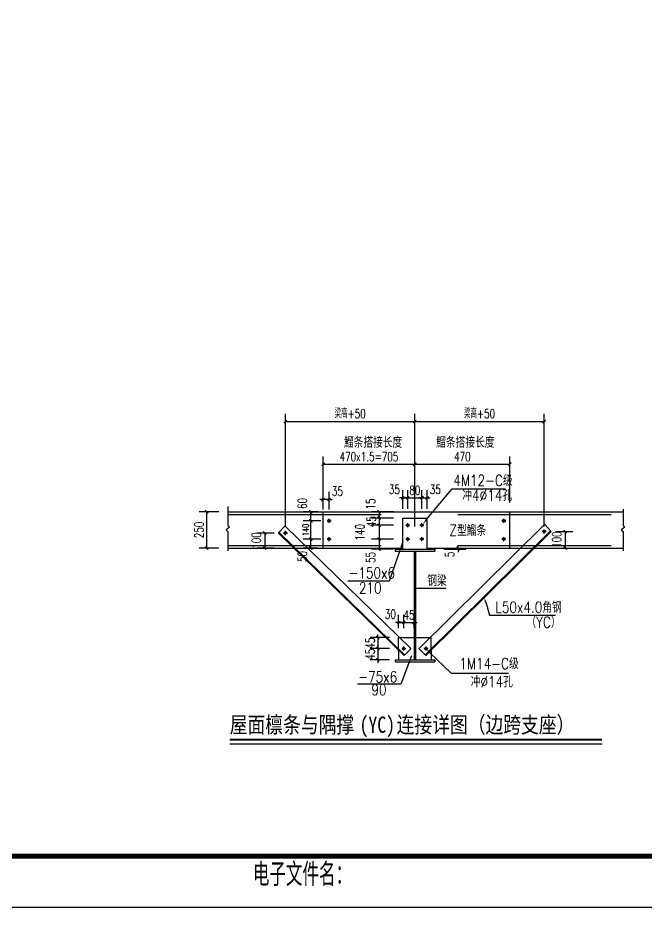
# Model space of a CAD drawing. Extents: x -695511 to 885008, y -751583 to -95266.
# Drawn here: x -132411 to -113959, y -706037 to -679908 of the extents above; entities that cross this region are included whole.
import ezdxf

# ---------------------------------------------------------------- set-up
doc = ezdxf.new("R2010")
doc.units = 0
doc.header["$LTSCALE"] = 1000
doc.header["$MEASUREMENT"] = 0
doc.linetypes.add('CENTER', pattern=[2, 1.25, -0.25, 0.25, -0.25])
doc.linetypes.add('HIDDEN', pattern=[7.5, 5, -2.5])
for name, color, linetype in [('14', 1, 'Continuous'), ('_0', 7, 'Continuous'), ('DIM_SYMB', 3, 'Continuous'), ('PUB_DIM', 3, 'Continuous'), ('PUB_TITLE', 4, 'Continuous'), ('标注', 3, 'Continuous'), ('细线', 2, 'Continuous'), ('虚线', 252, 'CENTER')]:
    doc.layers.add(name, color=color, linetype=linetype)
doc.layers.add('文字', color=7, linetype='Continuous', lineweight=5)
doc.styles.add('-宋体', font='', dxfattribs={"width": 0.8})
doc.styles.add('_TCH_DIM_T3', font='SIMPLEX', dxfattribs={"width": 0.705882, "bigfont": 'GBCBIG'})
doc.styles.add('HZ', font='simplex.shx', dxfattribs={"width": 0.8, "bigfont": '1hztxt.shx'})
doc.styles.add('hztxt0', font='romans.shx', dxfattribs={"bigfont": 'gbcbig0.shx'})
doc.styles.get('-宋体').set_extended_font_data('SimSun')
doc.dimstyles.new('_TCH_ARCH-100', dxfattribs={"dimscale": 100, "dimtxt": 2.975, "dimasz": 1, "dimexe": 2.5, "dimexo": 3, "dimgap": 1, "dimtad": 1, "dimdec": 0, "dimzin": 0, "dimdsep": 46, "dimtxsty": '_TCH_DIM_T3', "dimblk": 'ARCHTICK', "dimcen": 0.09, "dimclrt": 7, "dimazin": 2, "dimtfac": 1, "dimtdec": 0, "dimtix": 1, "dimtmove": 2, "dimatfit": 3, "dimfxl": 1, "dimtolj": 1, "dimtzin": 0, "dimarcsym": 0})

# ---------------------------------------------------------------- blocks, each defined once
blk = doc.blocks.new('_ArchTick')
at = {"color": 0, "linetype": 'ByBlock', "const_width": 0.4}
blk.add_lwpolyline([(-0.5, -0.5), (0.5, 0.5)], dxfattribs=at)
blk = doc.blocks.new('*D454')
at = {"layer": 'Defpoints', "color": 0, "transparency": 16777216}
for p in [(619318, -621505), (620091, -621294), (620091, -621505)]:
    blk.add_point(p, dxfattribs=at)
at = {"layer": 'PUB_DIM', "color": 0, "lineweight": -2, "transparency": 16777216}
for p, q in [((619791, -621294), (619068, -621294)), ((619791, -621505), (619068, -621505)), ((619318, -621294), (619318, -621505))]:
    blk.add_line(p, q, dxfattribs=at)
at = {"layer": 'PUB_DIM', "color": 0, "linetype": 'ByBlock', "lineweight": -2, "transparency": 16777216, "xscale": 100, "yscale": 100, "zscale": 100}
for p, rotation in [((619318, -621294), 89.99999999977884), ((619318, -621505), 269.9999999997788)]:
    blk.add_blockref('_ArchTick', p, dxfattribs=dict(at, rotation=rotation))
at = {"layer": 'PUB_DIM', "color": 7, "transparency": 16777216, "insert": (619043, -621044), "char_height": 297.5, "attachment_point": 5, "rotation": 90, "style": '_TCH_DIM_T3'}
blk.add_mtext('\\A1;15', dxfattribs=at)
blk = doc.blocks.new('*D455')
at = {"layer": 'Defpoints', "color": 0, "transparency": 16777216}
for p in [(620091, -621505), (619318, -621737), (620091, -621737)]:
    blk.add_point(p, dxfattribs=at)
at = {"layer": 'PUB_DIM', "color": 0, "lineweight": -2, "transparency": 16777216}
for p, q in [((619791, -621505), (619068, -621505)), ((619318, -621505), (619318, -621405)), ((619318, -621505), (619318, -621737)), ((619791, -621737), (619068, -621737)), ((619318, -621737), (619318, -621837))]:
    blk.add_line(p, q, dxfattribs=at)
at = {"layer": 'PUB_DIM', "color": 0, "linetype": 'ByBlock', "lineweight": -2, "transparency": 16777216, "xscale": 100, "yscale": 100, "zscale": 100}
for p, rotation in [((619318, -621505), 269.999999999827), ((619318, -621737), 89.99999999982703)]:
    blk.add_blockref('_ArchTick', p, dxfattribs=dict(at, rotation=rotation))
at = {"layer": 'PUB_DIM', "color": 7, "transparency": 16777216, "insert": (619070, -621621), "char_height": 297.5, "attachment_point": 5, "rotation": 90, "style": '_TCH_DIM_T3'}
blk.add_mtext('\\A1;45', dxfattribs=at)
blk = doc.blocks.new('*D456')
at = {"layer": 'Defpoints', "color": 0, "transparency": 16777216}
for p in [(620091, -622187), (619318, -622517), (620091, -622517)]:
    blk.add_point(p, dxfattribs=at)
at = {"layer": 'PUB_DIM', "color": 0, "lineweight": -2, "transparency": 16777216}
for p, q in [((619791, -622187), (619068, -622187)), ((619318, -622187), (619318, -622517)), ((619791, -622517), (619068, -622517))]:
    blk.add_line(p, q, dxfattribs=at)
at = {"layer": 'PUB_DIM', "color": 0, "linetype": 'ByBlock', "lineweight": -2, "transparency": 16777216, "xscale": 100, "yscale": 100, "zscale": 100}
for p, rotation in [((619318, -622187), 89.9999999997982), ((619318, -622517), 269.9999999997982)]:
    blk.add_blockref('_ArchTick', p, dxfattribs=dict(at, rotation=rotation))
at = {"layer": 'PUB_DIM', "color": 7, "transparency": 16777216, "insert": (619043, -622787), "char_height": 297.5, "attachment_point": 5, "rotation": 90, "style": '_TCH_DIM_T3'}
blk.add_mtext('\\A1;55', dxfattribs=at)
blk = doc.blocks.new('*D457')
at = {"layer": 'Defpoints', "color": 0, "transparency": 16777216}
for p in [(621135, -622484), (621135, -622517), (621897, -622484)]:
    blk.add_point(p, dxfattribs=at)
at = {"layer": 'PUB_DIM', "color": 0, "lineweight": -2, "transparency": 16777216}
for p, q in [((621897, -622484), (621897, -622384)), ((621435, -622484), (622147, -622484)), ((621435, -622517), (622147, -622517)), ((621897, -622517), (621897, -622484)), ((621897, -622517), (621897, -622617))]:
    blk.add_line(p, q, dxfattribs=at)
at = {"layer": 'PUB_DIM', "color": 0, "linetype": 'ByBlock', "lineweight": -2, "transparency": 16777216, "xscale": 100, "yscale": 100, "zscale": 100}
for p, rotation in [((621897, -622484), 270), ((621897, -622517), 90)]:
    blk.add_blockref('_ArchTick', p, dxfattribs=dict(at, rotation=rotation))
at = {"layer": 'PUB_DIM', "color": 7, "transparency": 16777216, "insert": (621622, -622687), "char_height": 297.5, "attachment_point": 5, "rotation": 90, "style": '_TCH_DIM_T3'}
blk.add_mtext('\\A1;5', dxfattribs=at)
blk = doc.blocks.new('*D458')
at = {"layer": 'Defpoints', "color": 0, "transparency": 16777216}
for p in [(616200, -621990), (615588, -622484), (616200, -622484)]:
    blk.add_point(p, dxfattribs=at)
at = {"layer": 'PUB_DIM', "color": 0, "lineweight": -2, "transparency": 16777216}
for p, q in [((615900, -621990), (615338, -621990)), ((615588, -621990), (615588, -622484)), ((615900, -622484), (615338, -622484))]:
    blk.add_line(p, q, dxfattribs=at)
at = {"layer": 'PUB_DIM', "color": 0, "linetype": 'ByBlock', "lineweight": -2, "transparency": 16777216, "xscale": 100, "yscale": 100, "zscale": 100}
for p, rotation in [((615588, -621990), 90), ((615588, -622484), 270)]:
    blk.add_blockref('_ArchTick', p, dxfattribs=dict(at, rotation=rotation))
at = {"layer": 'PUB_DIM', "color": 7, "transparency": 16777216, "insert": (615313, -622235), "char_height": 297.5, "attachment_point": 5, "rotation": 90, "style": '_TCH_DIM_T3'}
blk.add_mtext('\\A1;100', dxfattribs=at)
blk = doc.blocks.new('*D459')
at = {"layer": 'Defpoints', "color": 0, "transparency": 16777216}
for p in [(619959, -625400), (619279, -625763), (619959, -625763)]:
    blk.add_point(p, dxfattribs=at)
at = {"layer": 'PUB_DIM', "color": 0, "lineweight": -2, "transparency": 16777216}
for p, q in [((619279, -625400), (619279, -625300)), ((619659, -625400), (619029, -625400)), ((619279, -625400), (619279, -625763)), ((619659, -625763), (619029, -625763)), ((619279, -625763), (619279, -625863))]:
    blk.add_line(p, q, dxfattribs=at)
at = {"layer": 'PUB_DIM', "color": 0, "linetype": 'ByBlock', "lineweight": -2, "transparency": 16777216, "xscale": 100, "yscale": 100, "zscale": 100}
for p, rotation in [((619279, -625400), 270), ((619279, -625763), 90)]:
    blk.add_blockref('_ArchTick', p, dxfattribs=dict(at, rotation=rotation))
at = {"layer": 'PUB_DIM', "color": 7, "transparency": 16777216, "insert": (619030, -625582), "char_height": 297.5, "attachment_point": 5, "rotation": 90, "style": '_TCH_DIM_T3'}
blk.add_mtext('\\A1;45', dxfattribs=at)
blk = doc.blocks.new('*D460')
at = {"layer": 'Defpoints', "color": 0, "transparency": 16777216}
for p in [(619959, -625763), (619279, -626127), (619959, -626127)]:
    blk.add_point(p, dxfattribs=at)
at = {"layer": 'PUB_DIM', "color": 0, "lineweight": -2, "transparency": 16777216}
for p, q in [((619659, -625763), (619029, -625763)), ((619279, -625763), (619279, -625663)), ((619279, -625763), (619279, -626127)), ((619659, -626127), (619029, -626127)), ((619279, -626127), (619279, -626227))]:
    blk.add_line(p, q, dxfattribs=at)
at = {"layer": 'PUB_DIM', "color": 0, "linetype": 'ByBlock', "lineweight": -2, "transparency": 16777216, "xscale": 100, "yscale": 100, "zscale": 100}
for p, rotation in [((619279, -625763), 270), ((619279, -626127), 90)]:
    blk.add_blockref('_ArchTick', p, dxfattribs=dict(at, rotation=rotation))
at = {"layer": 'PUB_DIM', "color": 7, "transparency": 16777216, "insert": (619030, -625945), "char_height": 297.5, "attachment_point": 5, "rotation": 90, "style": '_TCH_DIM_T3'}
blk.add_mtext('\\A1;45', dxfattribs=at)
blk = doc.blocks.new('*D461')
at = {"layer": 'Defpoints', "color": 0, "transparency": 16777216}
for p in [(620124, -624913), (619959, -625400), (620124, -625400)]:
    blk.add_point(p, dxfattribs=at)
at = {"layer": 'PUB_DIM', "color": 0, "lineweight": -2, "transparency": 16777216}
for p, q in [((619959, -625100), (619959, -624663)), ((620124, -625100), (620124, -624663)), ((619959, -624913), (619859, -624913)), ((619959, -624913), (620124, -624913)), ((620124, -624913), (620224, -624913))]:
    blk.add_line(p, q, dxfattribs=at)
at = {"layer": 'PUB_DIM', "color": 0, "linetype": 'ByBlock', "lineweight": -2, "transparency": 16777216, "xscale": 100, "yscale": 100, "zscale": 100}
blk.add_blockref('_ArchTick', (619959, -624913), dxfattribs=at)
at = {"layer": 'PUB_DIM', "color": 0, "linetype": 'ByBlock', "lineweight": -2, "transparency": 16777216, "xscale": 100, "yscale": 100, "zscale": 100, "rotation": 180}
blk.add_blockref('_ArchTick', (620124, -624913), dxfattribs=at)
at = {"layer": 'PUB_DIM', "color": 7, "transparency": 16777216, "insert": (619689, -624638), "char_height": 297.5, "attachment_point": 5, "style": '_TCH_DIM_T3'}
blk.add_mtext('\\A1;30', dxfattribs=at)
blk = doc.blocks.new('*D462')
at = {"layer": 'Defpoints', "color": 0, "transparency": 16777216}
for p in [(620468, -624913), (620124, -625400), (620468, -625400)]:
    blk.add_point(p, dxfattribs=at)
at = {"layer": 'PUB_DIM', "color": 0, "lineweight": -2, "transparency": 16777216}
for p, q in [((620124, -625100), (620124, -624663)), ((620468, -625100), (620468, -624663)), ((620124, -624913), (620024, -624913)), ((620124, -624913), (620468, -624913)), ((620468, -624913), (620568, -624913))]:
    blk.add_line(p, q, dxfattribs=at)
at = {"layer": 'PUB_DIM', "color": 0, "linetype": 'ByBlock', "lineweight": -2, "transparency": 16777216, "xscale": 100, "yscale": 100, "zscale": 100}
blk.add_blockref('_ArchTick', (620124, -624913), dxfattribs=at)
at = {"layer": 'PUB_DIM', "color": 0, "linetype": 'ByBlock', "lineweight": -2, "transparency": 16777216, "xscale": 100, "yscale": 100, "zscale": 100, "rotation": 180}
blk.add_blockref('_ArchTick', (620468, -624913), dxfattribs=at)
at = {"layer": 'PUB_DIM', "color": 7, "transparency": 16777216, "insert": (620296, -624665), "char_height": 297.5, "attachment_point": 5, "style": '_TCH_DIM_T3'}
blk.add_mtext('\\A1;45', dxfattribs=at)
blk = doc.blocks.new('*D463')
at = {"layer": 'Defpoints', "color": 0, "transparency": 16777216}
for p in [(620487, -618352), (616266, -622072), (620487, -622072)]:
    blk.add_point(p, dxfattribs=at)
at = {"layer": 'PUB_DIM', "color": 0, "lineweight": -2, "transparency": 16777216}
for p, q in [((616266, -621772), (616266, -618102)), ((616266, -618352), (620487, -618352)), ((620487, -621772), (620487, -618102))]:
    blk.add_line(p, q, dxfattribs=at)
at = {"layer": 'PUB_DIM', "color": 0, "linetype": 'ByBlock', "lineweight": -2, "transparency": 16777216, "xscale": 100, "yscale": 100, "zscale": 100, "rotation": 180}
blk.add_blockref('_ArchTick', (616266, -618352), dxfattribs=at)
at = {"layer": 'PUB_DIM', "color": 0, "linetype": 'ByBlock', "lineweight": -2, "transparency": 16777216, "xscale": 100, "yscale": 100, "zscale": 100}
blk.add_blockref('_ArchTick', (620487, -618352), dxfattribs=at)
at = {"layer": 'PUB_DIM', "color": 7, "transparency": 16777216, "insert": (618377, -618095), "char_height": 297.5, "attachment_point": 5, "style": '_TCH_DIM_T3'}
blk.add_mtext('\\A1;梁高+50', dxfattribs=at)
blk = doc.blocks.new('*D464')
at = {"layer": 'Defpoints', "color": 0, "transparency": 16777216}
for p in [(624709, -618352), (620487, -622072), (624709, -622072)]:
    blk.add_point(p, dxfattribs=at)
at = {"layer": 'PUB_DIM', "color": 0, "lineweight": -2, "transparency": 16777216}
for p, q in [((620487, -621772), (620487, -618102)), ((620487, -618352), (624709, -618352)), ((624709, -621772), (624709, -618102))]:
    blk.add_line(p, q, dxfattribs=at)
at = {"layer": 'PUB_DIM', "color": 0, "linetype": 'ByBlock', "lineweight": -2, "transparency": 16777216, "xscale": 100, "yscale": 100, "zscale": 100, "rotation": 180}
blk.add_blockref('_ArchTick', (620487, -618352), dxfattribs=at)
at = {"layer": 'PUB_DIM', "color": 0, "linetype": 'ByBlock', "lineweight": -2, "transparency": 16777216, "xscale": 100, "yscale": 100, "zscale": 100}
blk.add_blockref('_ArchTick', (624709, -618352), dxfattribs=at)
at = {"layer": 'PUB_DIM', "color": 7, "transparency": 16777216, "insert": (622598, -618095), "char_height": 297.5, "attachment_point": 5, "style": '_TCH_DIM_T3'}
blk.add_mtext('\\A1;梁高+50', dxfattribs=at)
blk = doc.blocks.new('*D465')
at = {"layer": 'Defpoints', "color": 0, "transparency": 16777216}
for p in [(620256, -620842), (620091, -621505), (620256, -621505)]:
    blk.add_point(p, dxfattribs=at)
at = {"layer": 'PUB_DIM', "color": 0, "lineweight": -2, "transparency": 16777216}
for p, q in [((620091, -621205), (620091, -620592)), ((620256, -621205), (620256, -620592)), ((620091, -620842), (619991, -620842)), ((620091, -620842), (620256, -620842)), ((620256, -620842), (620356, -620842))]:
    blk.add_line(p, q, dxfattribs=at)
at = {"layer": 'PUB_DIM', "color": 0, "linetype": 'ByBlock', "lineweight": -2, "transparency": 16777216, "xscale": 100, "yscale": 100, "zscale": 100}
blk.add_blockref('_ArchTick', (620091, -620842), dxfattribs=at)
at = {"layer": 'PUB_DIM', "color": 0, "linetype": 'ByBlock', "lineweight": -2, "transparency": 16777216, "xscale": 100, "yscale": 100, "zscale": 100, "rotation": 180}
blk.add_blockref('_ArchTick', (620256, -620842), dxfattribs=at)
at = {"layer": 'PUB_DIM', "color": 7, "transparency": 16777216, "insert": (619821, -620567), "char_height": 297.5, "attachment_point": 5, "style": '_TCH_DIM_T3'}
blk.add_mtext('\\A1;35', dxfattribs=at)
blk = doc.blocks.new('*D466')
at = {"layer": 'Defpoints', "color": 0, "transparency": 16777216}
for p in [(620719, -620842), (620256, -621505), (620719, -621505)]:
    blk.add_point(p, dxfattribs=at)
at = {"layer": 'PUB_DIM', "color": 0, "lineweight": -2, "transparency": 16777216}
for p, q in [((620256, -621205), (620256, -620592)), ((620719, -621205), (620719, -620592)), ((620256, -620842), (620156, -620842)), ((620256, -620842), (620719, -620842)), ((620719, -620842), (620819, -620842))]:
    blk.add_line(p, q, dxfattribs=at)
at = {"layer": 'PUB_DIM', "color": 0, "linetype": 'ByBlock', "lineweight": -2, "transparency": 16777216, "xscale": 100, "yscale": 100, "zscale": 100}
blk.add_blockref('_ArchTick', (620256, -620842), dxfattribs=at)
at = {"layer": 'PUB_DIM', "color": 0, "linetype": 'ByBlock', "lineweight": -2, "transparency": 16777216, "xscale": 100, "yscale": 100, "zscale": 100, "rotation": 180}
blk.add_blockref('_ArchTick', (620719, -620842), dxfattribs=at)
at = {"layer": 'PUB_DIM', "color": 7, "transparency": 16777216, "insert": (620487, -620593), "char_height": 297.5, "attachment_point": 5, "style": '_TCH_DIM_T3'}
blk.add_mtext('\\A1;80', dxfattribs=at)
blk = doc.blocks.new('*D467')
at = {"layer": 'Defpoints', "color": 0, "transparency": 16777216}
for p in [(620884, -620842), (620719, -621505), (620884, -621505)]:
    blk.add_point(p, dxfattribs=at)
at = {"layer": 'PUB_DIM', "color": 0, "lineweight": -2, "transparency": 16777216}
for p, q in [((620719, -621205), (620719, -620592)), ((620884, -621205), (620884, -620592)), ((620719, -620842), (620619, -620842)), ((620719, -620842), (620884, -620842)), ((620884, -620842), (620984, -620842))]:
    blk.add_line(p, q, dxfattribs=at)
at = {"layer": 'PUB_DIM', "color": 0, "linetype": 'ByBlock', "lineweight": -2, "transparency": 16777216, "xscale": 100, "yscale": 100, "zscale": 100}
blk.add_blockref('_ArchTick', (620719, -620842), dxfattribs=at)
at = {"layer": 'PUB_DIM', "color": 0, "linetype": 'ByBlock', "lineweight": -2, "transparency": 16777216, "xscale": 100, "yscale": 100, "zscale": 100, "rotation": 180}
blk.add_blockref('_ArchTick', (620884, -620842), dxfattribs=at)
at = {"layer": 'PUB_DIM', "color": 7, "transparency": 16777216, "insert": (621154, -620567), "char_height": 297.5, "attachment_point": 5, "style": '_TCH_DIM_T3'}
blk.add_mtext('\\A1;35', dxfattribs=at)
blk = doc.blocks.new('*D468')
at = {"layer": 'Defpoints', "color": 0, "transparency": 16777216}
for p in [(617092, -622187), (617624, -622187), (617624, -622484)]:
    blk.add_point(p, dxfattribs=at)
at = {"layer": 'PUB_DIM', "color": 0, "lineweight": -2, "transparency": 16777216}
for p, q in [((617324, -622187), (616842, -622187)), ((617092, -622484), (617092, -622187)), ((617324, -622484), (616842, -622484))]:
    blk.add_line(p, q, dxfattribs=at)
at = {"layer": 'PUB_DIM', "color": 0, "linetype": 'ByBlock', "lineweight": -2, "transparency": 16777216, "xscale": 100, "yscale": 100, "zscale": 100}
for p, rotation in [((617092, -622187), 90), ((617092, -622484), 270)]:
    blk.add_blockref('_ArchTick', p, dxfattribs=dict(at, rotation=rotation))
at = {"layer": 'PUB_DIM', "color": 7, "transparency": 16777216, "insert": (616817, -622754), "char_height": 297.5, "attachment_point": 5, "rotation": 90, "style": '_TCH_DIM_T3'}
blk.add_mtext('\\A1;50', dxfattribs=at)
blk = doc.blocks.new('*D469')
at = {"layer": 'Defpoints', "color": 0, "transparency": 16777216}
for p in [(617092, -621294), (617624, -621294), (617624, -621592)]:
    blk.add_point(p, dxfattribs=at)
at = {"layer": 'PUB_DIM', "color": 0, "lineweight": -2, "transparency": 16777216}
for p, q in [((617324, -621294), (616842, -621294)), ((617092, -621592), (617092, -621294)), ((617324, -621592), (616842, -621592))]:
    blk.add_line(p, q, dxfattribs=at)
at = {"layer": 'PUB_DIM', "color": 0, "linetype": 'ByBlock', "lineweight": -2, "transparency": 16777216, "xscale": 100, "yscale": 100, "zscale": 100}
for p, rotation in [((617092, -621294), 90), ((617092, -621592), 270)]:
    blk.add_blockref('_ArchTick', p, dxfattribs=dict(at, rotation=rotation))
at = {"layer": 'PUB_DIM', "color": 7, "transparency": 16777216, "insert": (616817, -621024), "char_height": 297.5, "attachment_point": 5, "rotation": 90, "style": '_TCH_DIM_T3'}
blk.add_mtext('\\A1;60', dxfattribs=at)
blk = doc.blocks.new('*D470')
at = {"layer": 'Defpoints', "color": 0, "transparency": 16777216}
for p in [(624775, -621936), (624775, -622484), (625387, -622484)]:
    blk.add_point(p, dxfattribs=at)
at = {"layer": 'PUB_DIM', "color": 0, "lineweight": -2, "transparency": 16777216}
for p, q in [((625075, -621936), (625637, -621936)), ((625387, -621936), (625387, -622484)), ((625075, -622484), (625637, -622484))]:
    blk.add_line(p, q, dxfattribs=at)
at = {"layer": 'PUB_DIM', "color": 0, "linetype": 'ByBlock', "lineweight": -2, "transparency": 16777216, "xscale": 100, "yscale": 100, "zscale": 100}
for p, rotation in [((625387, -621936), 90), ((625387, -622484), 270)]:
    blk.add_blockref('_ArchTick', p, dxfattribs=dict(at, rotation=rotation))
at = {"layer": 'PUB_DIM', "color": 7, "transparency": 16777216, "insert": (625112, -622206), "char_height": 297.5, "attachment_point": 5, "rotation": 90, "style": '_TCH_DIM_T3'}
blk.add_mtext('\\A1;100', dxfattribs=at)
blk = doc.blocks.new('*D471')
at = {"layer": 'Defpoints', "color": 0, "transparency": 16777216}
for p in [(617491, -620900), (617491, -621526), (617690, -621526)]:
    blk.add_point(p, dxfattribs=at)
at = {"layer": 'PUB_DIM', "color": 0, "lineweight": -2, "transparency": 16777216}
for p, q in [((617491, -621226), (617491, -620650)), ((617690, -621226), (617690, -620650)), ((617491, -620900), (617391, -620900)), ((617690, -620900), (617491, -620900)), ((617690, -620900), (617790, -620900))]:
    blk.add_line(p, q, dxfattribs=at)
at = {"layer": 'PUB_DIM', "color": 0, "linetype": 'ByBlock', "lineweight": -2, "transparency": 16777216, "xscale": 100, "yscale": 100, "zscale": 100}
blk.add_blockref('_ArchTick', (617491, -620900), dxfattribs=at)
at = {"layer": 'PUB_DIM', "color": 0, "linetype": 'ByBlock', "lineweight": -2, "transparency": 16777216, "xscale": 100, "yscale": 100, "zscale": 100, "rotation": 180}
blk.add_blockref('_ArchTick', (617690, -620900), dxfattribs=at)
at = {"layer": 'PUB_DIM', "color": 7, "transparency": 16777216, "insert": (617960, -620625), "char_height": 297.5, "attachment_point": 5, "style": '_TCH_DIM_T3'}
blk.add_mtext('\\A1;35', dxfattribs=at)
blk = doc.blocks.new('弘吉车间2')
at = {"layer": '14', "style": 'hztxt0'}
blk.add_text('电子文件名：', height=450, rotation=359.9997, dxfattribs=at).set_placement((-24105, -584))
blk = doc.blocks.new('27tg3h123')
at = {"layer": 'PUB_DIM'}
for p, q in [((617491.4, -620994.4), (617491.4, -619493.5)), ((620487.4, -620994.4), (620487.4, -619493.5)), ((620487.4, -620994.4), (620487.4, -619493.5)), ((623588.4, -620994.4), (623588.4, -619493.5)), ((617491.4, -619743.5), (620487.4, -619743.5)), ((620487.4, -619743.5), (623588.4, -619743.5)), ((614088.6, -621294.4), (613444.9, -621294.4)), ((613694.9, -621294.4), (613694.9, -622484.4)), ((617423.6, -621591.9), (616924.8, -621591.9)), ((617091.5, -622186.9), (617091.5, -621591.9)), ((619790.7, -621736.9), (619068.3, -621736.9)), ((619318.3, -621736.9), (619318.3, -622186.9)), ((617423.6, -622186.9), (616924.8, -622186.9)), ((619790.7, -622186.9), (619068.3, -622186.9)), ((614088.6, -622484.4), (613444.9, -622484.4))]:
    blk.add_line(p, q, dxfattribs=at)
at = {"layer": '标注', "color": 4, "linetype": 'Continuous'}
for p, q in [((620847.8, -621573.4), (621700.3, -620545.9)), ((621700.3, -620545.9), (623440.8, -620545.9)), ((614388.6, -621119.2), (614388.6, -621746.5)), ((627279, -621215.7), (627279, -621746.5)), ((614444.7, -621802.6), (614332.5, -621888.7)), ((614388.6, -621746.5), (614444.7, -621802.6)), ((627335.1, -621802.6), (627222.9, -621888.7)), ((627279, -621746.5), (627335.1, -621802.6)), ((614332.5, -621888.7), (614388.6, -621944.8)), ((614388.6, -621944.8), (614388.6, -622571.1)), ((627222.9, -621888.7), (627279, -621944.8)), ((627279, -621944.8), (627279, -622571.1)), ((620090.7, -622274.5), (619646.9, -623563.4)), ((619646.9, -623563.4), (618296, -623563.4)), ((620507.2, -623791.7), (621495.9, -623791.7)), ((622798.9, -624250.2), (622920.7, -624672.7)), ((622920.7, -624672.7), (625081, -624672.7)), ((620964.9, -625887.3), (621672.5, -626560.8)), ((620381, -625998), (620028.6, -626926.9)), ((621672.5, -626560.8), (623539.7, -626560.8)), ((620028.6, -626926.9), (618612.7, -626926.9))]:
    blk.add_line(p, q, dxfattribs=at)
for points in [[(620869.9, -621589.9), (620825.7, -621557), (620749.3, -621706.1)], [(622825.4, -624242.6), (622772.5, -624257.9), (622753.2, -624091.4)], [(620986, -625869.6), (620943.8, -625905), (620858.6, -625760.7)]]:
    blk.add_solid(points, dxfattribs=at)
at = {"layer": '细线'}
for p, q in [((614388.6, -621294.4), (620454.3, -621294.4)), ((617357.3, -621294.4), (627279, -621294.4)), ((620090.7, -622517.4), (620090.7, -621505.5)), ((620884.1, -622517.4), (620884.1, -621505.5)), ((614388.6, -622484.4), (620090.7, -622484.4)), ((620884.1, -622484.4), (627279, -622484.4)), ((619958.5, -625399.9), (621016.3, -625399.9)), ((619958.5, -625832), (619958.5, -626127.1)), ((620133.2, -625987.8), (620351.7, -625769.3)), ((620841.6, -625987.8), (620623.1, -625769.3)), ((621016.3, -625832), (621016.3, -626127.1))]:
    blk.add_line(p, q, dxfattribs=at)
at = {"layer": '细线', "color": 4}
for p, q in [((617689.7, -621658), (617689.7, -621525.7)), ((623390.1, -621658), (623390.1, -621525.7)), ((617623.6, -621591.9), (617755.8, -621591.9)), ((620189.9, -621736.9), (620322.1, -621736.9)), ((620256, -621803), (620256, -621670.7)), ((620784.9, -621736.9), (620652.7, -621736.9)), ((620718.8, -621803), (620718.8, -621670.7)), ((623456.2, -621591.9), (623324, -621591.9)), ((616199.9, -621989.8), (616332.2, -621989.8)), ((616266, -622055.9), (616266, -621923.6)), ((617689.7, -622253), (617689.7, -622120.7)), ((620256, -622253), (620256, -622120.7)), ((620718.8, -622253), (620718.8, -622120.7)), ((623390.1, -622253), (623390.1, -622120.7)), ((624774.9, -621936.3), (624642.6, -621936.3)), ((624708.8, -622015.8), (624708.8, -621870.2)), ((617623.6, -622186.9), (617755.8, -622186.9)), ((620189.9, -622186.9), (620322.1, -622186.9)), ((620784.9, -622186.9), (620652.7, -622186.9)), ((623456.2, -622186.9), (623324, -622186.9)), ((620057.7, -625763.5), (620189.9, -625763.5)), ((620123.8, -625829.6), (620123.8, -625697.4)), ((620917.1, -625763.5), (620784.9, -625763.5)), ((620851, -625829.6), (620851, -625697.4))]:
    blk.add_line(p, q, dxfattribs=at)
at = {"layer": '细线', "linetype": 'Continuous'}
for p, q in [((620090.7, -621505.5), (620884.1, -621505.5)), ((619839.5, -622517.4), (619839.5, -622583.5)), ((619839.5, -622517.4), (621135.3, -622517.4)), ((619839.5, -622517.4), (621135.3, -622517.4)), ((619839.5, -622583.5), (621135.3, -622583.5)), ((620467.6, -622583.5), (620467.6, -626127.1)), ((620507.2, -622583.5), (620507.2, -626127.1)), ((621135.3, -622517.4), (621135.3, -622583.5)), ((619839.5, -626127.1), (619839.5, -626193.2)), ((619839.5, -626127.1), (621135.3, -626127.1)), ((619839.5, -626193.2), (621135.3, -626193.2)), ((621135.3, -626127.1), (621135.3, -626193.2))]:
    blk.add_line(p, q, dxfattribs=at)
at = {"layer": '细线', "color": 2, "linetype": 'Continuous'}
for p, q in [((616042.7, -621988.5), (616248, -621767.2)), ((620351.5, -625759), (616258.1, -621766.8)), ((620623.3, -625759), (624716.7, -621713.4)), ((624932.1, -621935.1), (624726.8, -621713.7)), ((620133.2, -625987.8), (616043.1, -621998.7)), ((620153.5, -625967.5), (616057.4, -621972.7)), ((620821.3, -625967.5), (624917.4, -621919.3)), ((620841.6, -625987.8), (624931.7, -621945.3))]:
    blk.add_line(p, q, dxfattribs=at)
at = {"layer": '细线'}
for centre in [(617689.7, -621591.9), (623390.1, -621591.9), (620256, -621736.9), (620718.8, -621736.9), (616266, -621989.8), (617689.7, -622186.9), (620256, -622186.9), (620718.8, -622186.9), (623390.1, -622186.9), (624708.8, -621936.3), (620123.8, -625763.5), (620851, -625763.5)]:
    blk.add_circle(centre, 39.7, dxfattribs=at)
at = {"layer": '细线', "color": 2, "linetype": 'Continuous'}
for centre, start, end in [((616253.2, -621772), 47.16542, 137.16542), ((624721.6, -621718.6), 42.83458, 132.83458), ((616048, -621993.4), 137.16542, 227.16542), ((624926.8, -621940), 312.83458, 42.83458), ((620346.6, -625764.2), 315, 47.16542), ((620628.2, -625764.2), 132.83458, 225)]:
    blk.add_arc(centre, 7.19, start, end, dxfattribs=at)
at = {"layer": '虚线', "linetype": 'HIDDEN'}
for p, q in [((614388.6, -621386.7), (627279, -621386.7)), ((617491.4, -622484.4), (617491.4, -621294.4)), ((623588.4, -622484.4), (623588.4, -621294.4)), ((614388.6, -622392), (627279, -622392))]:
    blk.add_line(p, q, dxfattribs=at)
at = {"layer": '虚线'}
for p, q in [((619958.5, -625832), (619958.5, -625399.9)), ((619958.5, -625832), (619958.5, -625406.4)), ((621016.3, -625832), (621016.3, -625399.9))]:
    blk.add_line(p, q, dxfattribs=at)
at = {"layer": 'PUB_DIM'}
for p, xscale, yscale, zscale, rotation in [((617491.4, -619743.5), 100, 100, 100, 180), ((620487.4, -619743.5), 100, 100, 100, 180), ((613694.9, -621294.4), 100, 100, 100, 90), ((617091.5, -621591.9), 66.6666666666667, 66.6666666666667, 66.6666666666667, 90), ((619318.3, -621736.9), 100, 100, 100, 90), ((617091.5, -622186.9), 66.6666666666667, 66.6666666666667, 66.6666666666667, 270), ((619318.3, -622186.9), 100, 100, 100, 270), ((613694.9, -622484.4), 100, 100, 100, 270)]:
    blk.add_blockref('_ArchTick', p, dxfattribs=dict(at, xscale=xscale, yscale=yscale, zscale=zscale, rotation=rotation))
at = {"layer": 'PUB_DIM', "xscale": 100, "yscale": 100, "zscale": 100}
for p in [(620487.4, -619743.5), (623588.4, -619743.5)]:
    blk.add_blockref('_ArchTick', p, dxfattribs=at)
at = {"layer": 'PUB_DIM', "color": 7, "char_height": 297.5, "attachment_point": 5, "style": '_TCH_DIM_T3'}
for s, insert in [('\\A1;470x1.5=705', (618989.4, -619494.7)), ('\\A1;470', (622037.9, -619494.7))]:
    blk.add_mtext(s, dxfattribs=dict(at, insert=insert))
at = {"layer": 'PUB_DIM', "color": 7, "attachment_point": 5, "rotation": 90, "style": '_TCH_DIM_T3'}
for s, insert, char_height in [('\\A1;250', (613446.1, -621889.4), 297.5), ('\\A1;140', (616925.7, -621889.4), 198.33), ('\\A1;140', (618693.3, -621961.9), 297.5)]:
    blk.add_mtext(s, dxfattribs=dict(at, insert=insert, char_height=char_height))
at = {"layer": '文字', "style": 'HZ', "width": 0.8}
for s, p in [('鰡条搭接长度', (618175.5, -619208)), ('鰡条搭接长度', (621183.5, -619208)), ('4M12-C级', (621742.1, -620453.2)), ('冲4%%C14孔', (622037.1, -620942)), ('Z型鰡条', (621617.2, -622086.1)), ('-150x6', (618323, -623470.6)), ('210', (618662.5, -623961.6)), ('钢梁', (620891.6, -623723.6)), ('L50x4.0角钢', (623115.9, -624593.9)), ('（YC）', (624127.2, -625082.7)), ('1M14-C级', (621942.8, -626431.6)), ('-75x6', (618639.7, -626865.2)), ('冲%%C14孔', (622311.2, -627026.2)), ('90', (619068.7, -627285.2))]:
    blk.add_text(s, height=360, dxfattribs=at).set_placement(p)
at = {"layer": 'PUB_DIM'}
for p1, p2, distance, text, picture, middle in [((616266, -622072), (620487.4, -622072), 3720, '梁高+50', '*D463', (618376.7, -618095)), ((620487.4, -622072), (624708.8, -622072), 3720, '梁高+50', '*D464', (622598.1, -618095)), ((620256, -621505.5), (620718.8, -621505.5), 663.7, '80', '*D466', (620487.4, -620593)), ((620090.7, -621505.5), (620090.7, -621736.9), -772.5, '45', '*D455', (619069.5, -621621.2)), ((620123.8, -625399.9), (620467.6, -625399.9), 486.4, '45', '*D462', (620295.7, -624664.7)), ((619958.5, -625399.9), (619958.5, -625763.5), -680, '45', '*D459', (619029.8, -625581.7)), ((619958.5, -625763.5), (619958.5, -626127.1), -680, '45', '*D460', (619029.8, -625945.3))]:
    dim = blk.add_aligned_dim(p1=p1, p2=p2, distance=distance, text=text, dimstyle='_TCH_ARCH-100', dxfattribs=at)
    dim.commit()
    dim.dimension.update_dxf_attribs({"geometry": picture, "text_midpoint": middle})
for base, p1, p2, angle, text, picture, middle in [((620256, -620841.7), (620090.7, -621505.5), (620256, -621505.5), 0, '35', '*D465', (619820.7, -620566.7)), ((620884.1, -620841.7), (620718.8, -621505.5), (620884.1, -621505.5), 0, '35', '*D467', (621154.1, -620566.7)), ((617491.4, -620900), (617689.7, -621525.7), (617491.4, -621525.7), 180, '35', '*D471', (617959.7, -620625)), ((617091.5, -621294.4), (617623.6, -621591.9), (617623.6, -621294.4), 90, '60', '*D469', (616816.5, -621024.4)), ((619318.3, -621505.5), (620090.7, -621294.4), (620090.7, -621505.5), 270, '15', '*D454', (619043.3, -621044.4)), ((615588, -622484.4), (616199.9, -621989.8), (616199.9, -622484.4), 270, '100', '*D458', (615313, -622234.9)), ((617091.5, -622186.9), (617623.6, -622484.4), (617623.6, -622186.9), 90, '50', '*D468', (616816.5, -622754.4)), ((619318.3, -622517.4), (620090.7, -622186.9), (620090.7, -622517.4), 270, '55', '*D456', (619043.3, -622787.4)), ((625386.8, -622484.4), (624774.9, -621936.3), (624774.9, -622484.4), 270, '100', '*D470', (625111.8, -622206.2)), ((621896.8, -622484.4), (621135.3, -622517.4), (621135.3, -622484.4), 90, '5', '*D457', (621621.8, -622687.4)), ((620123.8, -624913.5), (619958.5, -625399.9), (620123.8, -625399.9), 0, '30', '*D461', (619688.5, -624638.5))]:
    dim = blk.add_linear_dim(base=base, p1=p1, p2=p2, angle=angle, text=text, dimstyle='_TCH_ARCH-100', dxfattribs=at)
    dim.commit()
    dim.dimension.update_dxf_attribs({"geometry": picture, "text_midpoint": middle, "dimtype": 161})

msp = doc.modelspace()

# ---------------------------------------------------------------- linework, layer by layer
at = {"layer": 'DIM_SYMB', "const_width": 63}
msp.add_lwpolyline([(-126187.4, -701115.9), (-115255.2, -701115.9)], dxfattribs=at)
at = {"layer": 'DIM_SYMB'}
msp.add_lwpolyline([(-126187.4, -701241.9), (-115255.2, -701241.9)], dxfattribs=at)
at = {"layer": 'PUB_TITLE'}
msp.add_lwpolyline([(-245503.2, -706037.2), (-87853.2, -706037.2), (-87853.2, -616937.2), (-245503.2, -616937.2)], close=True, dxfattribs=at)
at = {"layer": 'PUB_TITLE', "const_width": 150}
msp.add_lwpolyline([(-241753.2, -704537.2), (-89353.2, -704537.2), (-89353.2, -618437.2), (-241753.2, -618437.2)], close=True, dxfattribs=at)

# ---------------------------------------------------------------- block references
at = {"xscale": 0.9, "yscale": 0.9, "zscale": 0.9}
msp.add_blockref('27tg3h123', (-679190.8, -135253.8), dxfattribs=at)
at = {"layer": '_0', "xscale": 1.5, "yscale": 1.5, "zscale": 1.5}
msp.add_blockref('弘吉车间2', (-89353.2, -704537.2), dxfattribs=at)

# ---------------------------------------------------------------- texts
at = {"layer": 'DIM_SYMB', "color": 7, "style": '-宋体', "width": 0.8}
for s, p in [('屋面檩条与隅撑', (-126187.4, -700915.4)), ('(YC)', (-122376.6, -700915.4)), ('连接详图（边跨支座）', (-121287.8, -700915.4))]:
    msp.add_text(s, height=478.48, dxfattribs=at).set_placement(p)

doc.saveas('drawing.dxf')
